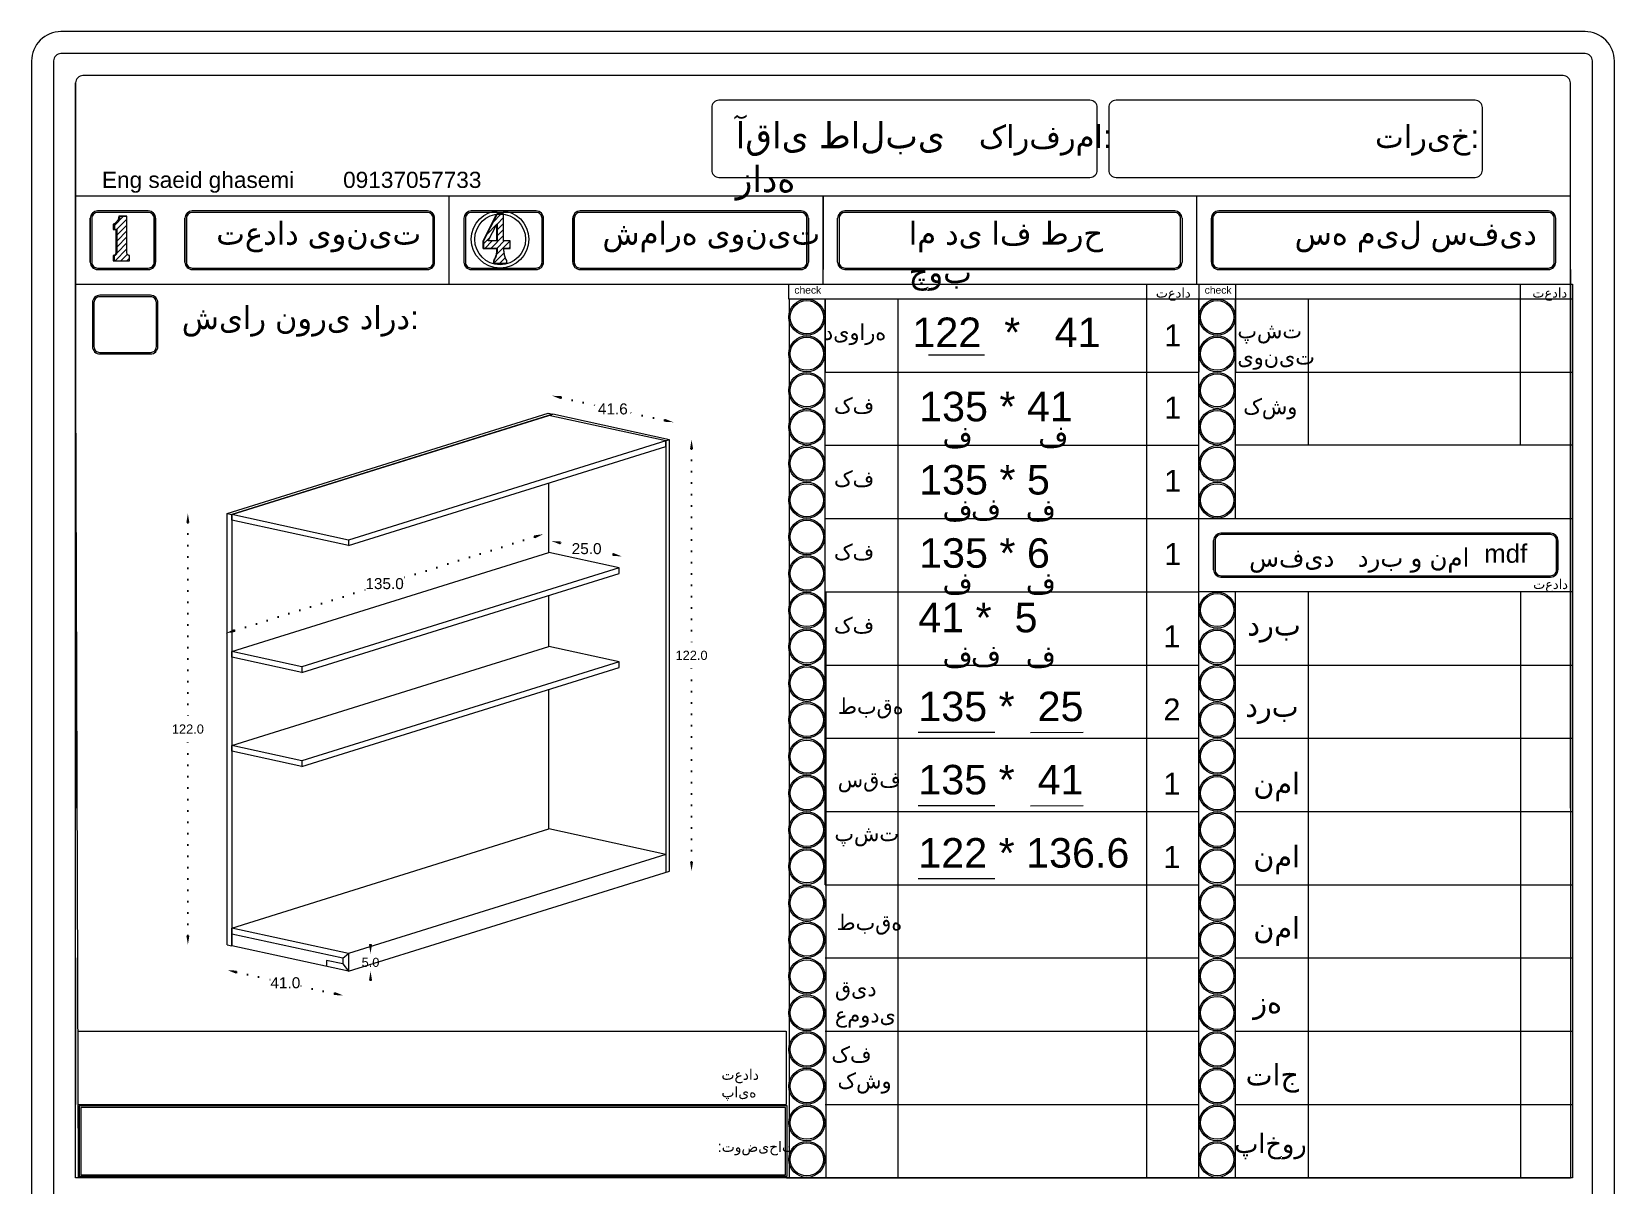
# Model space of a CAD drawing. Header units: inches. Extents: x 104 to 9740, y 936 to 6735.
# Drawn here: x 6996.5 to 7428.5, y 6419.8 to 6734.6 of the extents above; entities that cross this region are included whole.
import ezdxf

# ---------------------------------------------------------------- set-up
doc = ezdxf.new("R2010")
doc.units = ezdxf.units.IN
doc.header["$MEASUREMENT"] = 0
doc.linetypes.add('ACAD_ISO07W100', pattern=[3, 0, -3])
doc.styles.get("Standard").update_dxf_attribs({"font": 'arial.ttf'})
doc.dimstyles.new('Copy of Standard', dxfattribs={"dimtxt": 2.5, "dimasz": 2.5, "dimexe": 0.18, "dimexo": 0.0625, "dimgap": 0.09, "dimtad": 0, "dimtih": 1, "dimtoh": 1, "dimdec": 1, "dimzin": 0, "dimdsep": 46, "dimtxsty": 'Standard', "dimcen": 0.09, "dimse1": 1, "dimse2": 1, "dimadec": 0, "dimazin": 0, "dimtfac": 1, "dimtdec": 1, "dimtix": 1, "dimtofl": 0, "dimtmove": 0, "dimatfit": 3, "dimfxl": 1, "dimtolj": 1, "dimtzin": 0, "dimarcsym": 0})
doc.dimstyles.get("Standard").update_dxf_attribs({"dimtxt": 3, "dimasz": 2.5, "dimexe": 0.18, "dimexo": 0.0625, "dimgap": 0.09, "dimtad": 0, "dimtih": 1, "dimtoh": 1, "dimdec": 1, "dimzin": 0, "dimdsep": 46, "dimtxsty": 'Standard', "dimcen": 0.09, "dimse1": 1, "dimse2": 1, "dimadec": 0, "dimazin": 0, "dimtfac": 1, "dimtdec": 1, "dimtix": 1, "dimtofl": 0, "dimtmove": 0, "dimatfit": 0, "dimfxl": 1, "dimtolj": 1, "dimtzin": 0, "dimarcsym": 0})

# ---------------------------------------------------------------- blocks, each defined once
blk = doc.blocks.new('*D870')
at = {"color": 0, "linetype": 'ACAD_ISO07W100', "lineweight": -2, "transparency": 16777216}
for p, q in [((7039.12, 6600.53), (7039.12, 6545.52)), ((7039.12, 6487.77), (7039.12, 6542.78))]:
    blk.add_line(p, q, dxfattribs=at)
at = {"color": 0, "transparency": 16777216}
for points in [[(7038.7, 6600.53), (7039.53, 6600.53), (7039.12, 6603.03)], [(7038.7, 6487.77), (7039.53, 6487.77), (7039.12, 6485.27)]]:
    blk.add_solid(points, dxfattribs=at)
at = {"layer": 'Defpoints', "color": 0, "transparency": 16777216}
for p in [(7039.12, 6603.03), (7049.85, 6603.03), (7049.85, 6485.27)]:
    blk.add_point(p, dxfattribs=at)
at = {"color": 0, "lineweight": 20, "transparency": 16777216, "insert": (7039.12, 6544.15), "char_height": 2.5, "attachment_point": 5}
blk.add_mtext('\\A1;{\\fArial|b0|i0|c178|p34;122.0}', dxfattribs=at)
blk = doc.blocks.new('*D871')
at = {"color": 0, "linetype": 'ACAD_ISO07W100', "lineweight": -2, "transparency": 16777216}
for p, q in [((7052.36, 6477.78), (7061.69, 6475.74)), ((7079.1, 6471.94), (7069.77, 6473.98))]:
    blk.add_line(p, q, dxfattribs=at)
at = {"color": 0, "transparency": 16777216}
for points in [[(7052.44, 6478.19), (7052.27, 6477.38), (7049.91, 6478.32)], [(7079.19, 6472.35), (7079.01, 6471.53), (7081.54, 6471.41)]]:
    blk.add_solid(points, dxfattribs=at)
at = {"layer": 'Defpoints', "color": 0, "transparency": 16777216}
for p in [(7051.36, 6484.94, 17.29), (7082.99, 6478.03, 17.29), (7081.54, 6471.41)]:
    blk.add_point(p, dxfattribs=at)
at = {"color": 0, "lineweight": 20, "transparency": 16777216, "insert": (7065.73, 6474.86), "char_height": 3, "attachment_point": 5}
blk.add_mtext('\\A1;41.0', dxfattribs=at)
blk = doc.blocks.new('*D873')
at = {"color": 0, "linetype": 'ACAD_ISO07W100', "lineweight": -2, "transparency": 16777216}
for p, q in [((7140.97, 6634.66), (7150.93, 6632.48)), ((7169.22, 6628.49), (7159.26, 6630.66))]:
    blk.add_line(p, q, dxfattribs=at)
at = {"color": 0, "transparency": 16777216}
for points in [[(7141.06, 6635.07), (7140.88, 6634.25), (7138.53, 6635.19)], [(7169.31, 6628.89), (7169.13, 6628.08), (7171.67, 6627.95)]]:
    blk.add_solid(points, dxfattribs=at)
at = {"layer": 'Defpoints', "color": 0, "transparency": 16777216}
for p in [(7138.53, 6635.19), (7137.48, 6630.4, 17.29), (7170.62, 6623.16, 17.29)]:
    blk.add_point(p, dxfattribs=at)
at = {"color": 0, "lineweight": 20, "transparency": 16777216, "insert": (7155.1, 6631.57), "char_height": 3, "attachment_point": 5}
blk.add_mtext('\\A1;{\\fArial|b0|i0|c178|p34;41.6}', dxfattribs=at)
blk = doc.blocks.new('*D874')
at = {"color": 0, "linetype": 'ACAD_ISO07W100', "lineweight": -2, "transparency": 16777216}
for p, q in [((7140.81, 6594.98), (7143.79, 6594.33)), ((7155.1, 6591.85), (7152.13, 6592.5))]:
    blk.add_line(p, q, dxfattribs=at)
at = {"color": 0, "transparency": 16777216}
for points in [[(7140.9, 6595.38), (7140.72, 6594.57), (7138.37, 6595.51)], [(7155.19, 6592.26), (7155.02, 6591.45), (7157.55, 6591.32)]]:
    blk.add_solid(points, dxfattribs=at)
at = {"layer": 'Defpoints', "color": 0, "transparency": 16777216}
for p in [(7137.68, 6592.36, 17.29), (7156.86, 6588.17, 17.29), (7157.55, 6591.32)]:
    blk.add_point(p, dxfattribs=at)
at = {"color": 0, "lineweight": 20, "transparency": 16777216, "insert": (7147.96, 6593.41), "char_height": 3, "attachment_point": 5}
blk.add_mtext('\\A1;{\\fArial|b0|i0|c178|p34;25.0}', dxfattribs=at)
blk = doc.blocks.new('*D866')
at = {"color": 0, "linetype": 'ACAD_ISO07W100', "lineweight": -2, "transparency": 16777216}
for p, q in [((7088.97, 6485.35), (7088.97, 6487.85)), ((7088.97, 6475.53), (7088.97, 6473.03))]:
    blk.add_line(p, q, dxfattribs=at)
at = {"color": 0, "transparency": 16777216}
for points in [[(7088.55, 6485.35), (7089.39, 6485.35), (7088.97, 6482.85)], [(7088.55, 6475.53), (7089.39, 6475.53), (7088.97, 6478.03)]]:
    blk.add_solid(points, dxfattribs=at)
at = {"layer": 'Defpoints', "color": 0, "transparency": 16777216}
for p in [(7082.99, 6482.85), (7088.97, 6482.85), (7082.99, 6478.03)]:
    blk.add_point(p, dxfattribs=at)
at = {"color": 0, "lineweight": 20, "transparency": 16777216, "insert": (7088.97, 6480.44), "char_height": 2.5, "attachment_point": 5}
blk.add_mtext('\\A1;{\\fArial|b0|i0|c178|p34;5.0}', dxfattribs=at)
blk = doc.blocks.new('*D875')
at = {"color": 0, "linetype": 'ACAD_ISO07W100', "lineweight": -2, "transparency": 16777216}
for p, q in [((7176.6, 6620.66), (7176.6, 6565.65)), ((7176.6, 6507.9), (7176.6, 6562.92))]:
    blk.add_line(p, q, dxfattribs=at)
at = {"color": 0, "transparency": 16777216}
for points in [[(7176.18, 6620.66), (7177.02, 6620.66), (7176.6, 6623.16)], [(7176.18, 6507.9), (7177.02, 6507.9), (7176.6, 6505.4)]]:
    blk.add_solid(points, dxfattribs=at)
at = {"layer": 'Defpoints', "color": 0, "transparency": 16777216}
for p in [(7170.62, 6623.16), (7176.6, 6623.16), (7170.62, 6505.4)]:
    blk.add_point(p, dxfattribs=at)
at = {"color": 0, "lineweight": 20, "transparency": 16777216, "insert": (7176.6, 6564.28), "char_height": 2.5, "attachment_point": 5}
blk.add_mtext('\\A1;122.0', dxfattribs=at)
blk = doc.blocks.new('*D876')
at = {"color": 0, "linetype": 'ACAD_ISO07W100', "lineweight": -2, "transparency": 16777216}
for p, q in [((7133.73, 6596.64), (7098.01, 6585.48)), ((7051.89, 6571.08), (7087.62, 6582.23))]:
    blk.add_line(p, q, dxfattribs=at)
at = {"color": 0, "transparency": 16777216}
for points in [[(7133.6, 6597.04), (7133.85, 6596.24), (7136.11, 6597.38)], [(7051.77, 6571.47), (7052.02, 6570.68), (7049.51, 6570.33)]]:
    blk.add_solid(points, dxfattribs=at)
at = {"layer": 'Defpoints', "color": 0, "transparency": 16777216}
for p in [(7137.68, 6592.36, 17.29), (7049.51, 6570.33), (7051.08, 6565.31, 17.29)]:
    blk.add_point(p, dxfattribs=at)
at = {"color": 0, "lineweight": 20, "transparency": 16777216, "insert": (7092.81, 6583.86), "char_height": 3, "attachment_point": 5}
blk.add_mtext('\\A1;{\\fArial|b0|i0|c178|p34;135.0}', dxfattribs=at)

msp = doc.modelspace()

# ---------------------------------------------------------------- hatches: boundary and pattern name
at = {"lineweight": 20}
h = msp.add_hatch(dxfattribs=at)
h.set_pattern_fill('ANSI31', color=256, scale=9.218651)
h.set_pattern_definition([(45, (6273.2177, 7223.2456), (-0.8148213, 0.8148213), [])])
h.paths.add_polyline_path([(7022.98, 6673.49), (7022.89, 6673.54), (7022.81, 6673.59), (7022.73, 6673.65), (7022.66, 6673.73), (7022.6, 6673.81), (7022.55, 6673.89), (7022.51, 6673.98), (7022.48, 6674.08), (7022.46, 6674.18), (7022.46, 6674.28), (7022.46, 6684.2), (7020.59, 6684.2), (7020.57, 6683.97), (7020.52, 6683.74), (7020.45, 6683.52), (7020.36, 6683.3), (7020.26, 6683.09), (7020.14, 6682.89), (7020, 6682.71), (7019.84, 6682.53), (7019.67, 6682.37), (7019.49, 6682.23), (7019.3, 6682.1), (7019.09, 6681.99), (7019.09, 6680.58), (7019.5, 6680.58), (7019.8, 6680.56), (7019.8, 6674.32), (7019.79, 6674.22), (7019.77, 6674.13), (7019.74, 6674.03), (7019.69, 6673.95), (7019.64, 6673.86), (7019.58, 6673.79), (7019.52, 6673.72), (7019.44, 6673.65), (7019.36, 6673.6), (7019.27, 6673.55), (7019.18, 6673.52), (7019.09, 6673.49), (7019.09, 6672.06), (7023.18, 6672.06), (7023.18, 6673.44), (7023.08, 6673.46)])
h = msp.add_hatch(dxfattribs=at)
h.set_pattern_fill('ANSI31', color=256, scale=9.218651)
h.set_pattern_definition([(45, (6429.6174, 7223.4228), (-0.8148213, 0.8148213), [])])
h.paths.add_polyline_path([(7125.28, 6684.75), (7123.54, 6684.75), (7119.8, 6677.47), (7119.8, 6675.43), (7123.54, 6675.43), (7123.54, 6675.13), (7123.53, 6674.86), (7123.51, 6674.6), (7123.48, 6674.34), (7123.44, 6674.09), (7123.38, 6673.83), (7123.31, 6673.58), (7123.23, 6673.33), (7123.14, 6673.08), (7123.03, 6672.84), (7122.92, 6672.61), (7122.79, 6672.38), (7122.65, 6672.16), (7122.65, 6671.37), (7126.07, 6671.37), (7126.07, 6672.1), (7125.95, 6672.36), (7125.83, 6672.62), (7125.73, 6672.89), (7125.64, 6673.16), (7125.55, 6673.43), (7125.48, 6673.71), (7125.42, 6673.98), (7125.37, 6674.27), (7125.33, 6674.55), (7125.3, 6674.83), (7125.28, 6675.12), (7125.28, 6675.43), (7127.07, 6675.43), (7127.07, 6677.47), (7125.28, 6677.47)])
h.paths.add_polyline_path([(7123.49, 6682.04), (7123.54, 6682), (7123.54, 6677.47), (7123.49, 6677.47), (7121.1, 6677.47)], flags=16)

# ---------------------------------------------------------------- linework, layer by layer
for p, q in [((7008.48, 6421.65), (7008.48, 6720.62)), ((7416.48, 6689.65), (7008.48, 6689.65)), ((7008.48, 6510.66), (7008.48, 6689.65)), ((7110.48, 6665.65), (7110.48, 6689.65)), ((7212.48, 6665.65), (7212.48, 6689.65)), ((7212.48, 6689.65), (7212.48, 6669.65)), ((7314.48, 6665.65), (7314.48, 6689.65)), ((7012.48, 6671.65), (7012.48, 6683.65)), ((7028.32, 6685.65), (7014.48, 6685.65)), ((7030.32, 6683.65), (7030.32, 6671.65)), ((7038.32, 6671.65), (7038.32, 6683.65)), ((7104.48, 6685.65), (7040.32, 6685.65)), ((7106.48, 6671.65), (7106.48, 6683.65)), ((7114.48, 6683.65), (7114.48, 6671.65)), ((7134.19, 6685.65), (7116.48, 6685.65)), ((7123.54, 6684.75), (7125.28, 6684.75)), ((7136.19, 6671.65), (7136.19, 6683.65)), ((7144.19, 6671.65), (7144.19, 6683.65)), ((7206.48, 6685.65), (7146.19, 6685.65)), ((7208.48, 6683.65), (7208.48, 6671.65)), ((7216.48, 6671.65), (7216.48, 6683.65)), ((7308.48, 6685.65), (7218.48, 6685.65)), ((7310.48, 6683.65), (7310.48, 6671.65)), ((7318.48, 6671.65), (7318.48, 6683.65)), ((7410.48, 6685.65), (7320.48, 6685.65)), ((7412.48, 6671.65), (7412.48, 6683.65)), ((7019.09, 6681.99), (7019.09, 6680.58)), ((7123.49, 6677.47), (7123.49, 6682.04)), ((7019.09, 6672.06), (7023.18, 6672.06)), ((7014.48, 6669.65), (7028.32, 6669.65)), ((7104.48, 6669.65), (7040.32, 6669.65)), ((7116.48, 6669.65), (7134.19, 6669.65)), ((7206.48, 6669.65), (7146.19, 6669.65)), ((7218.48, 6669.65), (7308.48, 6669.65)), ((7320.48, 6669.65), (7410.48, 6669.65)), ((7416.48, 6669.65), (7416.48, 6421.65)), ((7008.48, 6665.65), (7416.48, 6665.65)), ((7203.08, 6665.65), (7203.08, 6661.65)), ((7203.08, 6661.65), (7417.08, 6661.65)), ((7203.35, 6421.65), (7203.35, 6661.65)), ((7213.08, 6505.65), (7213.08, 6661.65)), ((7213.08, 6501.65), (7213.08, 6661.65)), ((7213.08, 6661.65), (7213.08, 6641.65)), ((7232.89, 6661.65), (7232.89, 6421.65)), ((7300.91, 6421.65), (7300.91, 6665.65)), ((7315.08, 6665.65), (7315.08, 6641.65)), ((7315.08, 6505.65), (7315.08, 6661.65)), ((7315.08, 6421.65), (7315.08, 6661.65)), ((7325.08, 6665.65), (7325.08, 6641.65)), ((7325.08, 6621.65), (7325.08, 6661.65)), ((7325.08, 6601.65), (7325.08, 6661.65)), ((7325.08, 6601.65), (7325.08, 6661.65)), ((7325.08, 6661.65), (7325.08, 6641.65)), ((7344.89, 6661.65), (7344.89, 6621.65)), ((7402.86, 6621.65), (7402.86, 6665.65)), ((7241.24, 6646.4), (7256.57, 6646.4)), ((7213.08, 6641.65), (7315.08, 6641.65)), ((7325.08, 6641.65), (7417.08, 6641.65)), ((7213.08, 6621.65), (7315.08, 6621.65)), ((7417.08, 6621.65), (7325.08, 6621.65)), ((7417.08, 6621.65), (7397.08, 6621.65)), ((7213.08, 6601.65), (7417.08, 6601.65)), ((7411.08, 6597.65), (7321.08, 6597.65)), ((7319.08, 6587.65), (7319.08, 6595.65)), ((7413.08, 6595.65), (7413.08, 6587.65)), ((7411.08, 6585.65), (7321.08, 6585.65)), ((7213.08, 6581.65), (7315.08, 6581.65)), ((7213.35, 6421.65), (7213.35, 6581.65)), ((7417.08, 6581.65), (7315.08, 6581.65)), ((7325.08, 6421.65), (7325.08, 6581.65)), ((7344.89, 6581.65), (7344.89, 6481.65)), ((7402.86, 6581.65), (7402.86, 6421.65)), ((7213.08, 6561.65), (7315.08, 6561.65)), ((7213.08, 6561.65), (7232.89, 6561.65)), ((7213.08, 6561.65), (7315.08, 6561.65)), ((7281.6, 6561.65), (7315.08, 6561.65)), ((7325.08, 6561.65), (7417.08, 6561.65)), ((7344.89, 6561.65), (7344.89, 6461.65)), ((7213.08, 6541.65), (7232.89, 6541.65)), ((7213.08, 6541.65), (7315.08, 6541.65)), ((7259.38, 6543.22), (7238.42, 6543.22)), ((7269.13, 6543.22), (7283.53, 6543.27)), ((7325.08, 6541.65), (7417.08, 6541.65)), ((7325.08, 6541.65), (7417.08, 6541.65)), ((7344.89, 6541.65), (7344.89, 6441.65)), ((7259.38, 6523.22), (7238.42, 6523.22)), ((7269.13, 6523.22), (7283.53, 6523.27)), ((7213.08, 6521.65), (7315.08, 6521.65)), ((7325.08, 6521.65), (7417.08, 6521.65)), ((7344.89, 6521.65), (7344.89, 6421.65)), ((7213.08, 6501.65), (7315.08, 6501.65)), ((7259.38, 6503.22), (7238.42, 6503.22)), ((7300.91, 6501.65), (7315.08, 6501.65)), ((7325.08, 6501.65), (7417.08, 6501.65)), ((7008.48, 6481.65), (7008.48, 6441.65)), ((7081.39, 6481.57, 17.29), (7082.99, 6482.85, 17.29)), ((7081.39, 6480.01, 17.29), (7082.99, 6478.03, 17.29)), ((7213.08, 6481.65), (7315.08, 6481.65)), ((7300.91, 6481.65), (7315.08, 6481.65)), ((7325.08, 6481.65), (7417.08, 6481.65)), ((7325.08, 6481.65), (7417.08, 6481.65)), ((7009.08, 6461.65), (7202.46, 6461.65)), ((7202.46, 6461.65), (7202.46, 6441.65)), ((7213.08, 6461.65), (7315.08, 6461.65)), ((7213.08, 6461.65), (7315.08, 6461.65)), ((7300.91, 6461.65), (7315.08, 6461.65)), ((7325.08, 6461.65), (7417.08, 6461.65)), ((7325.08, 6461.65), (7417.08, 6461.65)), ((7009.08, 6441.65), (7202.46, 6441.65)), ((7213.08, 6441.65), (7315.08, 6441.65)), ((7213.08, 6441.65), (7315.08, 6441.65)), ((7300.91, 6441.65), (7315.08, 6441.65)), ((7325.08, 6441.65), (7417.08, 6441.65)), ((7325.08, 6441.65), (7417.08, 6441.65)), ((7202.48, 6421.65), (7008.48, 6421.65)), ((7202.48, 6421.65), (7314.48, 6421.65)), ((7202.48, 6421.65), (7416.48, 6421.65)), ((7203.08, 6421.65), (7315.08, 6421.65))]:
    msp.add_line(p, q, dxfattribs=at)
at = {"linetype": 'Continuous', "lineweight": 20, "extrusion": (1.11022e-16, 0.965281, 0.261215)}
for p, q in [((7049.85, 6603.03, 17.29), (7137.48, 6630.4, 17.29)), ((7138.71, 6630.14, 17.29), (7051.08, 6602.76, 17.29)), ((7051.08, 6602.76, 17.29), (7137.68, 6629.81, 17.29)), ((7137.48, 6630.4, 17.29), (7138.71, 6630.14, 17.29)), ((7137.68, 6629.81, 17.29), (7138.71, 6630.14, 17.29)), ((7169.59, 6622.84, 17.29), (7137.68, 6629.81, 17.29)), ((7169.59, 6622.84, 17.29), (7137.68, 6629.81, 17.29)), ((7170.62, 6623.16, 17.29), (7138.71, 6630.14, 17.29)), ((7169.59, 6622.84, 17.29), (7082.99, 6595.79, 17.29)), ((7170.62, 6623.16, 17.29), (7169.59, 6622.84, 17.29)), ((7169.59, 6622.84, 17.29), (7169.59, 6505.08, 17.29)), ((7169.59, 6621.3, 17.29), (7169.59, 6622.84, 17.29)), ((7170.62, 6510.23, 17.29), (7170.62, 6623.16, 17.29)), ((7082.99, 6594.25, 17.29), (7169.59, 6621.3, 17.29)), ((7137.68, 6592.36, 17.29), (7137.68, 6611.33, 17.29)), ((7049.85, 6485.27, 17.29), (7049.85, 6603.03, 17.29)), ((7049.85, 6603.03, 17.29), (7051.08, 6602.76, 17.29)), ((7051.08, 6602.76, 17.29), (7051.08, 6485, 17.29)), ((7051.08, 6601.22, 17.29), (7051.08, 6602.76, 17.29)), ((7082.99, 6595.79, 17.29), (7051.08, 6602.76, 17.29)), ((7082.99, 6594.25, 17.29), (7051.08, 6601.22, 17.29)), ((7051.08, 6565.31, 17.29), (7137.68, 6592.36, 17.29)), ((7082.99, 6595.79, 17.29), (7082.99, 6594.25, 17.29)), ((7156.86, 6588.17, 17.29), (7137.68, 6592.36, 17.29)), ((7156.86, 6588.17, 17.29), (7070.25, 6561.12, 17.29)), ((7156.86, 6586.63, 17.29), (7156.86, 6588.17, 17.29)), ((7070.25, 6559.58, 17.29), (7156.86, 6586.63, 17.29)), ((7137.68, 6566.69, 17.29), (7137.68, 6580.64, 17.29)), ((7051.08, 6539.63, 17.29), (7137.68, 6566.69, 17.29)), ((7156.86, 6562.5, 17.29), (7137.68, 6566.69, 17.29)), ((7051.08, 6563.77, 17.29), (7051.08, 6565.31, 17.29)), ((7070.25, 6561.12, 17.29), (7051.08, 6565.31, 17.29)), ((7070.25, 6559.58, 17.29), (7051.08, 6563.77, 17.29)), ((7156.86, 6562.5, 17.29), (7070.25, 6535.44, 17.29)), ((7156.86, 6560.95, 17.29), (7156.86, 6562.5, 17.29)), ((7070.25, 6561.12, 17.29), (7070.25, 6559.58, 17.29)), ((7070.25, 6533.9, 17.29), (7156.86, 6560.95, 17.29)), ((7137.68, 6516.88, 17.29), (7137.68, 6554.96, 17.29)), ((7051.08, 6538.09, 17.29), (7051.08, 6539.63, 17.29)), ((7070.25, 6535.44, 17.29), (7051.08, 6539.63, 17.29)), ((7070.25, 6533.9, 17.29), (7051.08, 6538.09, 17.29)), ((7070.25, 6535.44, 17.29), (7070.25, 6533.9, 17.29)), ((7051.08, 6489.83, 17.29), (7137.68, 6516.88, 17.29)), ((7169.59, 6509.91, 17.29), (7137.68, 6516.88, 17.29)), ((7169.59, 6509.91, 17.29), (7082.99, 6482.85, 17.29)), ((7170.62, 6505.4, 17.29), (7170.62, 6510.23, 17.29)), ((7082.99, 6478.03, 17.29), (7170.62, 6505.4, 17.29)), ((7051.08, 6485, 17.29), (7051.08, 6489.83, 17.29)), ((7082.99, 6482.85, 17.29), (7051.08, 6489.83, 17.29)), ((7049.85, 6485.27, 17.29), (7051.08, 6485, 17.29)), ((7081.39, 6481.57, 17.29), (7051.08, 6488.19, 17.29)), ((7082.99, 6478.03, 17.29), (7051.08, 6485, 17.29)), ((7076.99, 6480.98, 17.29), (7076.99, 6479.34, 17.29)), ((7081.39, 6480.01, 17.29), (7076.99, 6480.98, 17.29)), ((7081.39, 6481.57, 17.29), (7081.39, 6480.01, 17.29)), ((7082.99, 6482.85, 17.29), (7082.99, 6478.03, 17.29))]:
    msp.add_line(p, q, dxfattribs=at)
at = {"lineweight": 20}
for points in [[(7004.48, 6128.62), (7420.48, 6128.62, 0.414214), (7428.48, 6136.62), (7428.48, 6726.62, 0.414214), (7420.48, 6734.62), (7004.48, 6734.62, 0.414214), (6996.48, 6726.62), (6996.48, 6136.62, 0.414214)], [(7004.48, 6134.62), (7420.48, 6134.62, 0.414214), (7422.48, 6136.62), (7422.48, 6726.62, 0.414214), (7420.48, 6728.62), (7004.48, 6728.62, 0.414214), (7002.48, 6726.62), (7002.48, 6136.62, 0.414214)], [(7287.33, 6713.86, 0.414214), (7285.33, 6715.86), (7184.09, 6715.86, 0.414214), (7182.09, 6713.86), (7182.09, 6696.82, 0.414214), (7184.09, 6694.82), (7285.33, 6694.82, 0.414214), (7287.33, 6696.82)], [(7292.46, 6694.82), (7390.46, 6694.82, 0.414214), (7392.46, 6696.82), (7392.46, 6713.86, 0.414214), (7390.46, 6715.86), (7292.46, 6715.86, 0.414214), (7290.46, 6713.86), (7290.46, 6696.82, 0.414214)], [(7392.46, 6713.86, 0.414214), (7390.46, 6715.86), (7292.46, 6715.86, 0.414214), (7290.46, 6713.86), (7290.46, 6696.82, 0.414214), (7292.46, 6694.82), (7390.46, 6694.82, 0.414214), (7392.46, 6696.82)], [(7030.32, 6683.65, 0.414214), (7028.32, 6685.65), (7014.48, 6685.65, 0.414214), (7012.48, 6683.65), (7012.48, 6671.65, 0.414214), (7014.48, 6669.65), (7028.32, 6669.65, 0.414214), (7030.32, 6671.65)], [(7029.92, 6683.65, 0.414214), (7028.32, 6685.25), (7014.48, 6685.25, 0.414214), (7012.88, 6683.65), (7012.88, 6671.65, 0.414214), (7014.48, 6670.05), (7028.32, 6670.05, 0.414214), (7029.92, 6671.65)], [(7106.48, 6683.65, 0.414214), (7104.48, 6685.65), (7040.32, 6685.65, 0.414214), (7038.32, 6683.65), (7038.32, 6671.65, 0.414214), (7040.32, 6669.65), (7104.48, 6669.65, 0.414214), (7106.48, 6671.65)], [(7106.08, 6683.65, 0.414214), (7104.48, 6685.25), (7040.32, 6685.25, 0.414214), (7038.72, 6683.65), (7038.72, 6671.65, 0.414214), (7040.32, 6670.05), (7104.48, 6670.05, 0.414214), (7106.08, 6671.65)], [(7136.19, 6683.65, 0.414214), (7134.19, 6685.65), (7116.48, 6685.65, 0.414214), (7114.48, 6683.65), (7114.48, 6671.65, 0.414214), (7116.48, 6669.65), (7134.19, 6669.65, 0.414214), (7136.19, 6671.65)], [(7135.79, 6683.65, 0.414214), (7134.19, 6685.25), (7116.48, 6685.25, 0.414214), (7114.88, 6683.65), (7114.88, 6671.65, 0.414214), (7116.48, 6670.05), (7134.19, 6670.05, 0.414214), (7135.79, 6671.65)], [(7208.48, 6683.65, 0.414214), (7206.48, 6685.65), (7146.19, 6685.65, 0.414214), (7144.19, 6683.65), (7144.19, 6671.65, 0.414214), (7146.19, 6669.65), (7206.48, 6669.65, 0.414214), (7208.48, 6671.65)], [(7208.08, 6683.65, 0.414214), (7206.48, 6685.25), (7146.19, 6685.25, 0.414214), (7144.59, 6683.65), (7144.59, 6671.65, 0.414214), (7146.19, 6670.05), (7206.48, 6670.05, 0.414214), (7208.08, 6671.65)], [(7310.08, 6683.65, 0.414214), (7308.48, 6685.25), (7218.48, 6685.25, 0.414214), (7216.88, 6683.65), (7216.88, 6671.65, 0.414214), (7218.48, 6670.05), (7308.48, 6670.05, 0.414214), (7310.08, 6671.65)], [(7412.48, 6683.65, 0.414214), (7410.48, 6685.65), (7320.48, 6685.65, 0.414214), (7318.48, 6683.65), (7318.48, 6671.65, 0.414214), (7320.48, 6669.65), (7410.48, 6669.65, 0.414214), (7412.48, 6671.65)], [(7412.08, 6683.65, 0.414214), (7410.48, 6685.25), (7320.48, 6685.25, 0.414214), (7318.88, 6683.65), (7318.88, 6671.65, 0.414214), (7320.48, 6670.05), (7410.48, 6670.05, 0.414214), (7412.08, 6671.65)], [(7030.93, 6660.61, 0.414214), (7028.93, 6662.61), (7015.08, 6662.61, 0.414214), (7013.08, 6660.61), (7013.08, 6648.61, 0.414214), (7015.08, 6646.61), (7028.93, 6646.61, 0.414214), (7030.93, 6648.61)], [(7030.93, 6660.61, 0.414214), (7028.93, 6662.61), (7015.08, 6662.61, 0.414214), (7013.08, 6660.61), (7013.08, 6648.61, 0.414214), (7015.08, 6646.61), (7028.93, 6646.61, 0.414214), (7030.93, 6648.61)], [(7030.53, 6660.61, 0.414214), (7028.93, 6662.21), (7015.08, 6662.21, 0.414214), (7013.48, 6660.61), (7013.48, 6648.61, 0.414214), (7015.08, 6647.01), (7028.93, 6647.01, 0.414214), (7030.53, 6648.61)], [(7030.53, 6660.61, 0.414214), (7028.93, 6662.21), (7015.08, 6662.21, 0.414214), (7013.48, 6660.61), (7013.48, 6648.61, 0.414214), (7015.08, 6647.01), (7028.93, 6647.01, 0.414214), (7030.53, 6648.61)], [(7413.08, 6595.65, 0.414214), (7411.08, 6597.65), (7321.08, 6597.65, 0.414214), (7319.08, 6595.65), (7319.08, 6587.65, 0.414214), (7321.08, 6585.65), (7411.08, 6585.65, 0.414214), (7413.08, 6587.65)], [(7412.68, 6595.65, 0.414214), (7411.08, 6597.25), (7321.08, 6597.25, 0.414214), (7319.48, 6595.65), (7319.48, 6587.65, 0.414214), (7321.08, 6586.05), (7411.08, 6586.05, 0.414214), (7412.68, 6587.65)]]:
    msp.add_lwpolyline(points, format="xyb", close=True, dxfattribs=at)
for points in [[(7416.48, 6522.59), (7416.48, 6720.62, 0.414214), (7414.48, 6722.62), (7010.48, 6722.62, 0.414214), (7008.48, 6720.62), (7008.48, 6522.59)], [(7287.33, 6713.86, 0.414214), (7285.33, 6715.86), (7184.09, 6715.86, 0.414214), (7182.09, 6713.86), (7182.09, 6696.82, 0.414214), (7184.09, 6694.82), (7285.33, 6694.82, 0.414214), (7287.33, 6696.82), (7287.33, 6713.86)]]:
    msp.add_lwpolyline(points, format="xyb", dxfattribs=at)
for points in [[(7018.77, 6672), (7023.18, 6672), (7023.18, 6672.06), (7023.18, 6673.44), (7023.08, 6673.46), (7022.98, 6673.49), (7022.89, 6673.54), (7022.81, 6673.59), (7022.73, 6673.65), (7022.66, 6673.73), (7022.6, 6673.81), (7022.55, 6673.89), (7022.51, 6673.98), (7022.48, 6674.08), (7022.46, 6674.18), (7022.46, 6674.28), (7022.46, 6684.2), (7022.46, 6684.26), (7020.29, 6684.26), (7020.26, 6684.03), (7020.22, 6683.8), (7020.15, 6683.57), (7020.06, 6683.35), (7019.96, 6683.14), (7019.83, 6682.94), (7019.69, 6682.75), (7019.53, 6682.57), (7019.36, 6682.41), (7019.18, 6682.26), (7018.98, 6682.13), (7018.77, 6682.02), (7018.77, 6680.58), (7019.09, 6680.58), (7019.5, 6680.58), (7019.5, 6674.28), (7019.48, 6674.18), (7019.46, 6674.08), (7019.43, 6673.99), (7019.38, 6673.9), (7019.33, 6673.82), (7019.27, 6673.74), (7019.2, 6673.67), (7019.13, 6673.61), (7019.05, 6673.55), (7018.96, 6673.51), (7018.87, 6673.47), (7018.77, 6673.44), (7018.77, 6672), (7019.09, 6672.06), (7019.09, 6673.49), (7019.18, 6673.52), (7019.27, 6673.55), (7019.36, 6673.6), (7019.44, 6673.65), (7019.52, 6673.72), (7019.58, 6673.79), (7019.64, 6673.86), (7019.69, 6673.95), (7019.74, 6674.03), (7019.77, 6674.13), (7019.79, 6674.22), (7019.8, 6674.32), (7019.8, 6680.56), (7019.5, 6680.58)], [(7018.77, 6682.02), (7019.09, 6681.99), (7019.3, 6682.1), (7019.49, 6682.23), (7019.67, 6682.37), (7019.84, 6682.53), (7020, 6682.71), (7020.14, 6682.89), (7020.26, 6683.09), (7020.36, 6683.3), (7020.45, 6683.52), (7020.52, 6683.74), (7020.57, 6683.97), (7020.59, 6684.2)], [(7020.29, 6684.26), (7020.59, 6684.2), (7022.46, 6684.2)], [(7119.71, 6675.4), (7119.71, 6677.47), (7123.49, 6684.82)], [(7125.28, 6675.4), (7127.07, 6675.4), (7127.07, 6675.43), (7127.07, 6677.47), (7125.28, 6677.47), (7125.28, 6684.75), (7125.28, 6684.82), (7123.49, 6684.82), (7123.54, 6684.75), (7119.8, 6677.47), (7119.8, 6675.43)], [(7123.49, 6675.4), (7119.71, 6675.4), (7119.8, 6675.43), (7123.54, 6675.43)], [(7127.07, 6675.43), (7125.31, 6675.43), (7125.28, 6675.4), (7125.28, 6675.12), (7125.3, 6674.83), (7125.33, 6674.55), (7125.37, 6674.27), (7125.42, 6673.98), (7125.48, 6673.71), (7125.55, 6673.43), (7125.64, 6673.16), (7125.73, 6672.89), (7125.83, 6672.62), (7125.95, 6672.36), (7126.07, 6672.1), (7126.07, 6671.37), (7126.07, 6671.31), (7122.59, 6671.31), (7122.59, 6672.1), (7122.73, 6672.32), (7122.86, 6672.56), (7122.98, 6672.79), (7123.09, 6673.03), (7123.18, 6673.28), (7123.26, 6673.53), (7123.33, 6673.79), (7123.39, 6674.04), (7123.43, 6674.3), (7123.46, 6674.57), (7123.48, 6674.83), (7123.49, 6675.09)], [(7123.49, 6675.09), (7123.49, 6675.4), (7123.54, 6675.43), (7123.54, 6675.13), (7123.53, 6674.86), (7123.51, 6674.6), (7123.48, 6674.34), (7123.44, 6674.09), (7123.38, 6673.83), (7123.31, 6673.58), (7123.23, 6673.33), (7123.14, 6673.08), (7123.03, 6672.84), (7122.92, 6672.61), (7122.79, 6672.38), (7122.65, 6672.16), (7122.65, 6671.37)], [(7122.59, 6671.31), (7122.65, 6671.37), (7126.07, 6671.37)]]:
    msp.add_lwpolyline(points, dxfattribs=at)
for points in [[(7121.1, 6677.47), (7123.49, 6682.04), (7123.54, 6682), (7123.54, 6677.47), (7123.49, 6677.47)], [(7008.48, 6665.65), (7416.48, 6665.65), (7416.48, 6421.65), (7008.48, 6421.65)], [(7203.08, 6421.65), (7009.28, 6421.65), (7008.48, 6665.65), (7417.08, 6665.65), (7417.08, 6421.65)], [(7202.68, 6441.25), (7009.48, 6441.25), (7009.48, 6422.05), (7202.68, 6422.05)], [(7202.28, 6440.85), (7009.88, 6440.85), (7009.88, 6422.45), (7202.28, 6422.45)]]:
    msp.add_lwpolyline(points, close=True, dxfattribs=at)
for centre, radius in [((7124.34, 6677.91), 7.86), ((7124.34, 6677.91), 6.94), ((7208.08, 6656.65), 4.92), ((7320.08, 6656.65), 4.92), ((7208.08, 6656.65), 4.52), ((7320.08, 6656.65), 4.52), ((7208.08, 6646.65), 4.92), ((7208.08, 6646.65), 4.52), ((7320.08, 6646.65), 4.92), ((7320.08, 6646.65), 4.52), ((7208.08, 6636.65), 4.92), ((7208.08, 6636.65), 4.52), ((7320.08, 6636.65), 4.92), ((7320.08, 6636.65), 4.52), ((7208.08, 6626.65), 4.92), ((7320.08, 6626.65), 4.92), ((7208.08, 6626.65), 4.52), ((7320.08, 6626.65), 4.52), ((7208.08, 6616.65), 4.92), ((7208.08, 6616.65), 4.52), ((7320.08, 6616.65), 4.92), ((7320.08, 6616.65), 4.52), ((7208.08, 6606.65), 4.92), ((7208.08, 6606.65), 4.52), ((7320.08, 6606.65), 4.92), ((7320.08, 6606.65), 4.52), ((7208.08, 6596.65), 4.92), ((7208.08, 6596.65), 4.52), ((7208.08, 6586.65), 4.92), ((7208.08, 6586.65), 4.52), ((7208.08, 6576.65), 4.92), ((7208.08, 6576.65), 4.52), ((7320.08, 6576.65), 4.92), ((7320.08, 6576.65), 4.52), ((7208.08, 6566.65), 4.92), ((7208.08, 6566.65), 4.52), ((7320.08, 6566.65), 4.92), ((7320.08, 6566.65), 4.52), ((7208.08, 6556.65), 4.92), ((7208.08, 6556.65), 4.52), ((7320.08, 6556.65), 4.92), ((7320.08, 6556.65), 4.52), ((7208.08, 6546.65), 4.92), ((7208.08, 6546.65), 4.52), ((7320.08, 6546.65), 4.92), ((7320.08, 6546.65), 4.52), ((7208.08, 6536.65), 4.92), ((7208.08, 6536.65), 4.52), ((7320.08, 6536.65), 4.92), ((7320.08, 6536.65), 4.52), ((7208.08, 6526.65), 4.92), ((7208.08, 6526.65), 4.52), ((7320.08, 6526.65), 4.92), ((7320.08, 6526.65), 4.52), ((7208.08, 6516.65), 4.92), ((7208.08, 6516.65), 4.52), ((7320.08, 6516.65), 4.92), ((7320.08, 6516.65), 4.52), ((7208.08, 6506.65), 4.92), ((7208.08, 6506.65), 4.52), ((7320.08, 6506.65), 4.92), ((7320.08, 6506.65), 4.52), ((7208.08, 6496.65), 4.92), ((7208.08, 6496.65), 4.52), ((7320.08, 6496.65), 4.92), ((7320.08, 6496.65), 4.52), ((7208.08, 6486.65), 4.92), ((7208.08, 6486.65), 4.52), ((7320.08, 6486.65), 4.92), ((7320.08, 6486.65), 4.52), ((7208.08, 6476.65), 4.92), ((7208.08, 6476.65), 4.52), ((7320.08, 6476.65), 4.92), ((7320.08, 6476.65), 4.52), ((7208.08, 6466.65), 4.92), ((7320.08, 6466.65), 4.92), ((7208.08, 6466.65), 4.52), ((7320.08, 6466.65), 4.52), ((7208.08, 6456.65), 4.92), ((7208.08, 6456.65), 4.52), ((7320.08, 6456.65), 4.92), ((7320.08, 6456.65), 4.52), ((7208.08, 6446.65), 4.92), ((7208.08, 6446.65), 4.52), ((7320.08, 6446.65), 4.92), ((7320.08, 6446.65), 4.52), ((7208.08, 6436.65), 4.92), ((7208.08, 6436.65), 4.52), ((7320.08, 6436.65), 4.92), ((7320.08, 6436.65), 4.52), ((7208.08, 6426.65), 4.92), ((7208.08, 6426.65), 4.52), ((7320.08, 6426.65), 4.92), ((7320.08, 6426.65), 4.52)]:
    msp.add_circle(centre, radius, dxfattribs=at)
for centre, start, end in [((7014.48, 6683.65), 90, 180), ((7028.32, 6683.65), 0, 90), ((7040.32, 6683.65), 90, 180), ((7104.48, 6683.65), 0, 90), ((7116.48, 6683.65), 90, 180), ((7134.19, 6683.65), 0, 90), ((7146.19, 6683.65), 90, 180), ((7206.48, 6683.65), 0, 90), ((7218.48, 6683.65), 90, 180), ((7308.48, 6683.65), 0, 90), ((7320.48, 6683.65), 90, 180), ((7410.48, 6683.65), 0, 90), ((7014.48, 6671.65), 180, 270), ((7028.32, 6671.65), 270, 0), ((7040.32, 6671.65), 180, 270), ((7104.48, 6671.65), 270, 0), ((7116.48, 6671.65), 180, 270), ((7134.19, 6671.65), 270, 0), ((7146.19, 6671.65), 180, 270), ((7206.48, 6671.65), 270, 0), ((7218.48, 6671.65), 180, 270), ((7308.48, 6671.65), 270, 0), ((7320.48, 6671.65), 180, 270), ((7410.48, 6671.65), 270, 0), ((7321.08, 6595.65), 90, 180), ((7411.08, 6595.65), 0, 90), ((7321.08, 6587.65), 180, 270), ((7411.08, 6587.65), 270, 0)]:
    msp.add_arc(centre, 2, start, end, dxfattribs=at)

# ---------------------------------------------------------------- texts
at = {"lineweight": 20, "attachment_point": 1}
for s, width, gutter_width, heights, insert, char_height in [('{\\fArial|b0|i0|c178|p34;آقای طالبی زاده}', 61.9241, 323.85, [0], (7188.65, 6709.89), 7.1441), ('{\\fArial|b0|i0|c178|p34;کارفرما:}', 0.2338, 164.79, [0], (7255.02, 6709.16), 6.3113), ('تاریخ:', 0.2338, 164.79, [0], (7363.15, 6709.16), 6.311), ('{\\fArial|b0|i0|c178|p34;Eng saeid ghasemi}', 79.2452, 164.79, [0], (7015.65, 6696.35), 4.4179), ('{\\fArial|b0|i0|c178|p34;09137057733 }', 65.4498, 164.79, [0], (7081.49, 6696.35), 4.4179), ('{\\fArial|b0|i0|c178|p34;تعداد یونیت}', 65.4498, 164.79, [0], (7046.85, 6682.76), 6.3113), ('{\\fArial|b0|i0|c178|p34;شماره یونیت}', 65.4498, 164.79, [0], (7152.28, 6682.76), 6.3113), ('{\\fArial|b0|i0|c178|p34;ام دی اف طرح چوب}', 65.4498, 164.79, [0], (7235.89, 6682.76), 6.3113), ('{\\fArial|b0|i0|c178|p34;سه میل سفید}', 65.4498, 164.79, [0], (7341.22, 6682.76), 6.3113), ('{\\fArial|b0|i0|c178|p34;check}', 65.4498, 164.79, [0], (7204.66, 6665.07), 2.0101), ('{\\fArial|b0|i0|c178|p34;تعداد }', 65.4498, 164.79, [0], (7303.33, 6664.66), 2.6665), ('{\\fArial|b0|i0|c178|p34;check}', 65.4498, 164.79, [0], (7316.66, 6665.07), 2.0101), ('{\\fArial|b0|i0|c178|p34;تعداد }', 10.9902, 164.79, [0], (7406.09, 6664.66), 2.6665), ('{\\fArial|b0|i0|c178|p34;شیار نوری دارد:}', 65.4498, 164.79, [0], (7037.46, 6659.72), 6.3113), ('{\\fArial|b0|i0|c178|p34;شیار نوری دارد:}', 65.4498, 164.79, [0], (7037.46, 6659.72), 6.3113), ('{\\fArial|b0|i0|c178|p34;دیواره }', 17.3175, 247.18, [0], (7212.73, 6654.74), 4.3074), ('{\\fArial|b0|i0|c178|p34;1}22  *   {\\fArial|b0|i0|c178|p34;41}', 61.9823, 462.54, [8.23], (7236.9, 6656.54), 8.0603), ('{\\fArial|b0|i0|c178|p34;1 }', 8.5903, 164.79, [0], (7305.61, 6654.67), 6), ('{\\fArial|b0|i0|c178|p34;پشت \\Pیونیت}', 19.3052, 247.18, [0], (7325.59, 6655.19), 4.3074), ('{\\fArial|b0|i0|c178|p34;13}5 * {\\fArial|b0|i0|c178|p34;41}', 65.2593, 462.54, [0], (7238.72, 6636.27), 8.0603), ('{\\fArial|b0|i0|c178|p34;کف }', 15.3367, 247.18, [0], (7215.47, 6634.73), 4.3074), ('1{\\fArial|b0|i0|c178|p34; }', 8.5903, 164.79, [0], (7305.61, 6634.95), 6), ('{\\fArial|b0|i0|c178|p34;کشو }', 17.7019, 247.18, [0], (7327.19, 6634.46), 4.3074), ('{\\fArial|b0|i0|c178|p34;ف}', 15.3157, 346.26, [0], (7245.1, 6627.15), 6.0339), ('{\\fArial|b0|i0|c178|p34;ف}', 15.3157, 346.26, [0], (7271.22, 6627.23), 6.0339), ('{\\fArial|b0|i0|c178|p34;کف }', 15.3367, 247.18, [0], (7215.47, 6614.73), 4.3074), ('{\\fArial|b0|i0|c178|p34;13}5 * 5', 65.2593, 462.54, [0], (7238.72, 6616.27), 8.0603), ('1{\\fArial|b0|i0|c178|p34; }', 8.5903, 164.79, [0], (7305.61, 6614.95), 6), ('{\\fArial|b0|i0|c178|p34;ف}', 15.3157, 346.26, [0], (7245.1, 6607.15), 6.0339), ('{\\fArial|b0|i0|c178|p34;ف}', 15.3157, 346.26, [0], (7252.85, 6607.38), 6.0339), ('{\\fArial|b0|i0|c178|p34;ف}', 15.3157, 346.26, [0], (7267.82, 6607.15), 6.0339), ('{\\fArial|b0|i0|c178|p34;کف }', 15.3367, 247.18, [0], (7215.47, 6594.73), 4.3074), ('{\\fArial|b0|i0|c178|p34;13}5 * 6', 65.2593, 462.54, [0], (7238.72, 6596.27), 8.0603), ('1{\\fArial|b0|i0|c178|p34; }', 8.5903, 164.79, [0], (7305.61, 6594.95), 6), ('{\\fArial|b0|i0|c178|p34;سفید}', 37.9723, 164.79, [0], (7328.81, 6593.57), 5.0582), ('{\\fArial|b0|i0|c178|p34;درب و نما}', 36.0682, 164.79, [0], (7358.42, 6593.57), 5.0582), ('mdf', 17.2431, 132.07, [0], (7392.93, 6594.62), 5.058), ('{\\fArial|b0|i0|c178|p34;ف}', 15.3157, 346.26, [0], (7245.1, 6587.15), 6.0339), ('{\\fArial|b0|i0|c178|p34;ف}', 15.3157, 346.26, [0], (7267.82, 6587.15), 6.0339), ('{\\fArial|b0|i0|c178|p34;تعداد }', 10.7715, 164.79, [0], (7406.31, 6585.09), 2.6665), ('41 *  5', 66.8047, 462.54, [8.24], (7238.48, 6578.64), 8.06), ('{\\fArial|b0|i0|c178|p34;کف }', 15.3367, 247.18, [0], (7215.47, 6574.73), 4.3074), ('1{\\fArial|b0|i0|c178|p34; }', 8.5903, 164.79, [0], (7305.38, 6572.51), 6), ('{\\fArial|b0|i0|c178|p34;درب}', 20.6748, 340.12, [0], (7328.28, 6575.65), 5.927), ('{\\fArial|b0|i0|c178|p34;ف}', 15.3157, 346.26, [0], (7252.85, 6567.38), 6.0339), ('{\\fArial|b0|i0|c178|p34;ف}', 15.3157, 346.26, [0], (7245.1, 6567.15), 6.0339), ('{\\fArial|b0|i0|c178|p34;ف}', 15.3157, 346.26, [0], (7267.82, 6567.15), 6.0339), ('135 *  25', 66.8047, 462.54, [0], (7238.5, 6554.38), 8.06), ('{\\fArial|b0|i0|c178|p34;طبقه}', 14.1457, 164.79, [0], (7216.51, 6552.61), 4.3074), ('2{\\fArial|b0|i0|c178|p34; }', 8.5903, 164.79, [0], (7305.38, 6552.51), 6), ('{\\fArial|b0|i0|c178|p34;درب}', 13.4202, 164.79, [0], (7327.7, 6553.44), 5.927), ('{\\fArial|b0|i0|c178|p34;سقف}', 14.1457, 164.79, [0], (7216.51, 6532.61), 4.3074), ('135 *  41', 66.8047, 462.54, [0], (7238.5, 6534.38), 8.06), ('1{\\fArial|b0|i0|c178|p34; }', 8.5903, 164.79, [0], (7305.38, 6532.24), 6), ('{\\fArial|b0|i0|c178|p34;نما}', 11.1787, 164.79, [0], (7329.94, 6532.27), 5.927), ('{\\fArial|b0|i0|c178|p34;پشت}', 18.5758, 164.79, [0], (7215.59, 6517.86), 4.3074), ('122 * 136.6', 66.8047, 462.54, [0], (7238.5, 6514.38), 8.0603), ('1{\\fArial|b0|i0|c178|p34; }', 8.5903, 164.79, [0], (7305.38, 6512.24), 6), ('{\\fArial|b0|i0|c178|p34;نما}', 11.1787, 164.79, [0], (7329.94, 6512.37), 5.927), ('{\\fArial|b0|i0|c178|p34;طبقه}', 14.2061, 164.79, [0], (7216.13, 6493.56), 4.3074), ('{\\fArial|b0|i0|c178|p34;نما}', 11.1787, 164.79, [0], (7329.94, 6492.84), 5.927), ('{\\fArial|b0|i0|c178|p34;قید \\Pعمودی}', 14.0099, 164.79, [0], (7215.74, 6475.54), 4.3074), ('{\\fArial|b0|i0|c178|p34;زه}', 11.2031, 164.79, [0], (7329.91, 6472.57), 5.927), ('{\\fArial|b0|i0|c178|p34;کف }\\P{\\fArial|b0|i0|c178|p34; کشو}', 17.5398, 164.79, [0], (7214.77, 6457.53), 4.3074), ('تعداد پایه', 17.7105, 164.79, [0], (7184.75, 6451.26), 2.872), ('{\\fArial|b0|i0|c178|p34;تاج}', 13.2883, 164.79, [0], (7327.83, 6452.76), 5.927), ('{\\fArial|b0|i0|c178|p34;پاخور}', 12.8103, 147.32, [0], (7324.73, 6433.7), 5.2987), (':توضیحات', 65.4498, 164.79, [0], (7183.72, 6431.57), 2.872)]:
    msp.add_mtext_dynamic_manual_height_columns(s, width=width, gutter_width=gutter_width, heights=heights, dxfattribs=dict(at, insert=insert, char_height=char_height))

# ---------------------------------------------------------------- dimensions: what is measured, and where the dimension line sits
at = {"lineweight": 20}
for p1, p2, distance, text, picture, middle in [((7170.62, 6623.16, 17.29), (7137.48, 6630.4, 17.29), -4.9, '{\\fArial|b0|i0|c178|p34;41.6}', '*D873', (7155.1, 6631.57)), ((7137.68, 6592.36, 17.29), (7051.08, 6565.31, 17.29), -5.26, '{\\fArial|b0|i0|c178|p34;135.0}', '*D876', (7092.81, 6583.86)), ((7137.68, 6592.36, 17.29), (7156.86, 6588.17, 17.29), 3.22, '{\\fArial|b0|i0|c178|p34;25.0}', '*D874', (7147.96, 6593.41)), ((7051.36, 6484.94, 17.29), (7082.99, 6478.03, 17.29), -6.78, '41.0', '*D871', (7065.73, 6474.86))]:
    dim = msp.add_aligned_dim(p1=p1, p2=p2, distance=distance, text=text, dimstyle='Standard', dxfattribs=at)
    dim.commit()
    dim.dimension.update_dxf_attribs({"geometry": picture, "text_midpoint": middle})
for base, p1, p2, text, picture, middle in [((7176.6, 6623.16, 17.29), (7170.62, 6505.4, 17.29), (7170.62, 6623.16, 17.29), '122.0', '*D875', (7176.6, 6564.28, 17.29)), ((7039.12, 6603.03, 17.29), (7049.85, 6485.27, 17.29), (7049.85, 6603.03, 17.29), '{\\fArial|b0|i0|c178|p34;122.0}', '*D870', (7039.12, 6544.15, 17.29)), ((7088.97, 6482.85, 17.29), (7082.99, 6478.03, 17.29), (7082.99, 6482.85, 17.29), '{\\fArial|b0|i0|c178|p34;5.0}', '*D866', (7088.97, 6480.44, 17.29))]:
    dim = msp.add_linear_dim(base=base, p1=p1, p2=p2, angle=270, text=text, dimstyle='Copy of Standard', dxfattribs=at)
    dim.commit()
    dim.dimension.update_dxf_attribs({"geometry": picture, "text_midpoint": middle})

doc.saveas('drawing.dxf')
